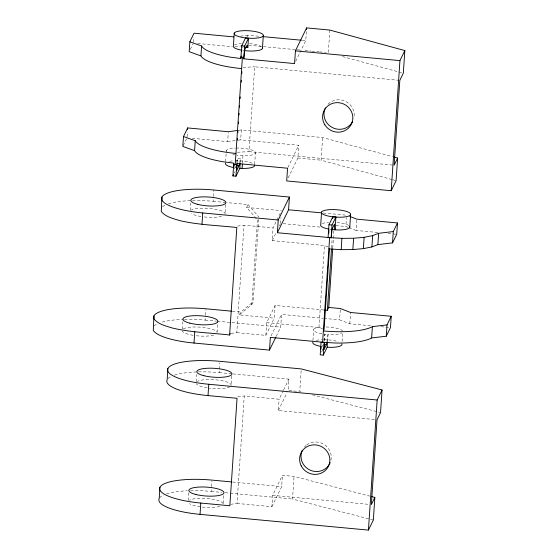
<?xml version="1.0" encoding="UTF-8"?>
<svg xmlns="http://www.w3.org/2000/svg" width="558" height="558" viewBox="0 0 558 558"><rect width="100%" height="100%" fill="white"/><g stroke="black" fill="none" stroke-linecap="round" stroke-linejoin="round"><path stroke-width="0.42" stroke-dasharray="2.79 2.09" d="M187.076 137.003L187.411 132.058M193.438 42.262L193.766 37.309M182.25 329.129L182.738 321.861M190.222 210.345L190.71 203.077M188.276 500.456L188.82 492.372M196.249 381.672L196.737 374.397M184.489 319.35A46.886 11.885 3.8 0 1 205.211 320.097L205.484 316.051M205.532 315.249L205.916 309.592M192.461 200.559A46.886 11.885 3.8 0 1 213.184 201.312L213.456 197.267M213.505 196.458L213.944 189.999M225.634 161.534L226.374 150.507M192.21 138.314L227.664 141.627L228.278 132.553M217.09 332.387L217.794 321.882M225.655 204.716L225.007 214.411A17.584 4.457 3.8 0 0 211.942 208.727A17.584 4.457 3.8 0 0 191.303 210.094M190.522 490.67A46.886 11.885 3.8 0 1 211.238 491.417L211.51 487.378M211.566 486.569L211.942 480.912M198.495 371.886A46.886 11.885 3.8 0 1 219.21 372.632L219.866 362.937M237.136 162.776L237.422 158.444L240.491 158.73L240.254 162.197M238.238 140.177L240.679 139.842L241.342 129.944L322.629 137.54L392.623 156.679M247.592 36.849L247.703 35.203L259.833 36.333M242.444 163.313L242.953 155.675A14.654 3.718 3.8 0 0 255.069 151.846A14.654 3.718 3.8 0 0 235.853 148.051M223.66 495.63L223.061 504.516A17.584 4.457 3.8 0 0 209.996 498.838A17.584 4.457 3.8 0 0 189.364 500.205M231.689 376.036L231.033 385.731A17.584 4.457 3.8 0 0 217.969 380.054A17.584 4.457 3.8 0 0 197.337 381.421M231.131 333.44L236.822 332.659L244.034 225.188L273.064 227.901L281.079 211.475M237.345 152.243L248.966 151.65L254.664 66.807L398.956 80.289M254.664 164.247L255.404 153.22M230.538 504.327L237.045 503.442L244.258 395.964L279.098 399.221L283.241 390.726M323.933 309.997L275.101 305.435L274.243 318.165L239.41 314.907L251.777 304.675L257.475 219.831M251.777 304.675L253.179 301.808L258.759 218.694M236.822 332.659L265.852 335.372L266.703 322.643L275.101 305.435M328.118 246.922L324.47 245.513L272.213 240.631L273.064 227.901M280.604 223.416L281.002 217.481M276.217 336.328L280.695 327.148L281.546 314.419L323.145 318.311M237.045 503.442L271.879 506.692L272.639 495.378L282.432 475.304L294.045 476.386L369.794 496.118M374.446 419.518L278.337 410.535L279.098 399.221M288.186 177.883L297.888 157.998L298.739 145.268L240.679 139.842M295.691 61.282L305.763 40.629L306.447 30.446M271.879 506.692L281.671 486.618L282.432 475.304M232.972 373.916L288.891 379.14L288.13 390.454L298.914 391.465M373.33 520.063L292.525 499.012L294.045 476.386M301.146 370.589L299.744 391.542L301.425 391.981M391.939 179.536L321.115 160.167L322.629 137.54M329.848 30.069L328.327 52.696L326.597 52.536M312.947 340.45L313.694 329.422M323.34 329.227L318.96 327.532L324.47 245.513M324.498 340.945L324.951 334.158L322.761 333.893M331.529 248.157L332.163 238.664M332.756 247.878L333.335 239.243M333.391 238.385L334.089 228.02M327.504 342.082L328.02 334.444L324.951 334.158L323.849 341.001M370.575 325.739L349.824 323.8L339.606 319.846L340.366 308.532M348.227 227.427L345.876 226.52L346.469 217.627M342.096 341.468L342.668 332.986M349.824 323.8L350.584 312.487M377.703 232.491L356.088 230.468L356.848 219.154M326.918 341.287L328.02 334.444L330.273 334.591A14.654 3.718 3.8 0 0 341.775 333.014M236.627 162.364L237.422 158.444M239.689 162.65L240.491 158.73M190.327 49.341L192.998 43.866M183.205 145.652L186.644 138.614M242.556 48.016L243.316 46.46M234.311 168.928L235.65 166.186M234.318 173.029L235.023 171.585M256.331 218.527L246.622 207.436L248.017 204.563L226.778 202.582M287.921 167.456L298.739 145.268M272.213 240.631L276.029 232.805M279.46 225.767L280.221 224.197M239.41 314.907L240.805 312.041L253.179 301.808M265.852 335.372L274.243 318.165M271.097 335.839L281.546 314.419M283.617 389.951L288.891 379.14M278.337 410.535L287 392.769M322.294 346.476L323.298 344.425M321.631 351.945L323.04 349.057M240.379 36.2L247.703 35.203M234.841 46.774L240.533 45.993M238.901 130.279L241.342 129.944M227.664 141.627L237.422 140.288M237.527 226.081L244.034 225.188M237.75 396.857L244.258 395.964M243.044 67.399L254.664 66.807M242.953 155.675L236.92 155.166M302.296 40.302L305.763 40.629M248.763 45.261L296.326 49.704M297.191 49.788L301.515 50.192M304.975 50.513L311.029 51.078M311.894 51.162L318.813 51.81M319.678 51.887L325.733 52.452M197.706 43.489L232.295 46.719M248.966 151.65L394.129 165.217M297.888 157.998L321.115 160.167M213.184 201.312L225.927 202.498M323.235 213.016L346.63 215.207M246.622 207.436L281.462 210.687M335.923 225.585L345.876 226.52M283.178 223.653L320.013 227.099M388.082 233.46L396.731 234.269M324.01 318.388L339.606 319.846M232.309 311.245L240.805 312.041M380.954 326.709L389.603 327.518M266.703 322.643L318.96 327.532M205.211 320.097L216.49 321.15M217.355 321.227L280.695 327.148M322.496 349.357L324.024 349.503M219.21 372.632L232.114 373.839M232.644 482.035L281.671 486.618M272.639 495.378L368.747 504.362M211.238 491.417L221.617 492.386M225.076 492.707L229.401 493.112M230.266 493.195L292.525 499.012M235.323 167.791L236.787 167.972M329.785 229.247L331.975 229.519M312.368 394.827L379.698 412.369M342.493 56.567L403.315 73.203M392.769 179.76L396.103 180.673M349.015 227.734L356.088 230.468M248.017 204.563L258.87 216.964M159.546 497.959A46.886 11.885 3.8 0 1 163.452 495.092M166.465 493.921A46.886 11.885 3.8 0 1 187.265 490.782M168 378.589A46.886 11.885 3.8 0 1 171.425 376.308M174.438 375.136A46.886 11.885 3.8 0 1 197.665 371.907M219.678 506.448A17.584 4.457 3.8 0 1 189.511 503.63M304.424 447.063A15.24 14.661 26 0 1 306.063 445.437M306.67 444.956A15.24 14.661 26 0 1 324.763 444.879A15.24 14.661 26 0 1 330.496 461.815M229.896 386.792A17.584 4.457 3.8 0 1 209.264 388.159M207.081 387.838A17.584 4.457 3.8 0 1 196.249 383.646M221.624 216.344A17.584 4.457 3.8 0 1 202.491 216.734M201.047 216.518A17.584 4.457 3.8 0 1 191.45 213.526M162.587 206.697A46.886 11.885 3.8 0 1 165.391 204.988M168.411 203.809A46.886 11.885 3.8 0 1 191.638 200.587M154.001 326.053A46.886 11.885 3.8 0 1 157.419 323.773M162.183 322.071A46.886 11.885 3.8 0 1 183.666 319.371M213.651 335.128A17.584 4.457 3.8 0 1 195.258 335.623M193.075 335.302A17.584 4.457 3.8 0 1 182.243 331.11M183.331 328.885A17.584 4.457 3.8 0 1 201.71 327.267A17.584 4.457 3.8 0 1 216.985 332.024M322.189 223.632A14.654 3.718 3.8 0 1 328.62 222.398M336.976 222.551A14.654 3.718 3.8 0 1 348.673 225.516M321.889 333.74A14.654 3.718 3.8 0 1 313.589 329.778A14.654 3.718 3.8 0 1 322.461 326.995M326.137 326.967A14.654 3.718 3.8 0 1 342.682 331.159M316.253 340.387A14.654 3.718 3.8 0 1 321.61 339.724M323.786 339.676A14.654 3.718 3.8 0 1 338.239 341.705M235.441 154.971A14.654 3.718 3.8 0 1 232.114 154.287M226.415 151.476A14.654 3.718 3.8 0 1 235.148 148.079M229.582 161.332A14.654 3.718 3.8 0 1 234.29 160.802M235.002 160.781A14.654 3.718 3.8 0 1 253.478 163.968M327.999 104.179A15.24 14.661 26 0 1 346.162 101.689A15.24 14.661 26 0 1 353.856 118.254M234.346 44.982A14.654 3.718 3.8 0 1 241.307 43.482M249.663 43.629A14.654 3.718 3.8 0 1 261.36 46.6"/><path stroke-width="0.84" d="M341.238 249.656L341.866 238.343L353.612 238.245L364.116 237.317L372.66 235.629L378.652 233.3L393.292 231.563L397.491 222.956L356.848 219.154L349.775 216.42M231.458 311.162L205.972 308.783A46.886 11.885 3.8 0 0 153.924 315.912L153.297 330.343A46.886 11.885 3.8 0 0 194.017 343.044L269.5 350.096L275.84 337.095M349.706 226.52A14.654 3.718 3.8 0 1 337.297 229.952L335.044 229.805L334.458 224.135L332.122 228.926L331.166 237.75L277.375 232.728L288.57 209.78L289.421 197.051L213.944 189.999A46.886 11.885 3.8 0 0 161.897 197.127L161.269 211.559C165.782 217.013 173.099 218.478 179.516 220.549C198.299 224.993 217.718 225.341 236.829 227.511L229.617 334.988C210.506 332.819 191.087 332.47 172.303 328.02C165.886 325.949 158.57 324.484 154.057 319.03L153.924 315.912M231.786 481.952L211.998 480.103A46.886 11.885 3.8 0 0 159.951 487.239L159.19 498.552A46.886 11.885 3.8 0 0 200.05 514.364L368.433 530.1L373.33 520.063L374.843 497.436L371.482 496.557M374.843 497.436L371.349 504.606L377.041 419.762L380.542 412.585L382.056 389.965L301.257 368.915L219.971 361.319A46.886 11.885 3.8 0 0 167.923 368.447L167.163 379.761A46.886 11.885 3.8 0 0 208.022 395.58L237.052 398.293L229.84 505.764L200.803 503.051A46.886 11.885 3.8 0 1 159.951 487.239M238.092 130.391L228.334 131.73L187.683 127.928L183.491 136.536L182.829 146.433L194.575 150.639A46.886 11.885 3.8 0 0 223.458 161.82L233.788 163.145L232.909 175.916L235.971 176.202L239.849 168.258L240.198 163.062M233.823 36.905L194.044 33.187L189.846 41.794L189.183 51.692L200.929 55.891A46.886 11.885 3.8 0 0 241.649 68.592M187.579 129.582L187.683 127.928M194.575 150.639L195.237 140.742L183.491 136.536M200.929 55.891L201.598 45.993L189.846 41.794M194.017 343.044L194.777 331.731M201.989 224.26L202.749 212.947A46.886 11.885 3.8 0 1 162.029 200.245L161.897 197.127M200.05 514.364L200.803 503.051M208.022 395.58L208.776 384.267A46.886 11.885 3.8 0 1 167.923 368.447M234.248 33.131L233.397 45.861A14.654 3.718 3.8 0 0 241.593 50.178M201.598 45.993A46.886 11.885 3.8 0 0 230.482 57.174L240.854 58.506L241.684 45.826L245.534 37.937L248.47 38.209L247.85 47.444L244.913 47.172M233.858 167.107L234.074 163.926M241.356 56.072L240.854 58.506M241.684 51.203L241.795 49.578M235.197 164.749L233.669 164.603L235.197 164.749L242.409 57.279L240.923 57.139L242.409 57.279M237.331 140.17L237.443 138.44M237.854 132.379L237.966 130.642M238.433 123.716L238.552 121.986M239.012 115.06L239.131 113.33M239.535 107.269L239.654 105.539M240.121 98.613L240.233 96.876M241.223 82.159L241.342 80.429M241.802 73.503L241.921 71.773M394.29 157.14L397.624 158.047L394.129 165.217L399.821 80.373L403.315 73.203L404.836 50.576L329.848 30.069L306.621 27.9L295.426 50.848L294.575 63.577L243.769 58.827L244.62 46.098L248.47 38.209M235.971 176.202L236.829 163.48L287.551 168.216L286.693 180.945L391.207 190.71L396.103 180.673L397.624 158.047M237.192 163.417L236.711 170.581L239.047 165.789L239.528 163.438M239.849 168.258L242.102 168.404L242.388 164.164M262.427 48.574L263.278 35.845A14.654 3.718 3.8 0 0 243.023 30.704A14.654 3.718 3.8 0 0 239.996 36.919A14.654 3.718 3.8 0 0 263.278 35.845M269.5 350.096L270.351 337.367L324.163 342.347L323.284 355.125L320.222 354.839L321.073 342.11M277.375 232.728L278.233 219.998L289.421 197.051M306.502 29.595L306.621 27.9M321.568 212.054L320.717 224.776A14.654 3.718 3.8 0 0 328.913 229.094M328.097 237.464L328.955 224.741L332.833 216.79L338.155 217.222A14.654 3.718 3.8 0 0 348.98 212.465A14.654 3.718 3.8 0 0 325.195 210.24A14.654 3.718 3.8 0 0 330.636 216.518L335.895 217.076L335.044 229.805L331.975 229.519M320.962 349.21L321.122 346.825M328.732 233.418L328.948 230.231M329.513 248.352L324.072 329.506L323.368 330.943A46.886 11.885 3.8 0 0 372.388 326.632L387.029 324.896L391.228 316.288L350.584 312.487L340.366 308.532L328.753 307.451L327.358 310.318L324.784 310.081M331.166 237.75L332.017 225.027L335.895 217.076M332.714 218.485L332.833 216.79M324.505 342.333L324.024 349.503L326.36 344.711L326.779 342.145M327.358 310.318L331.473 249.021M328.753 307.451L332.694 248.742M323.284 355.125L327.162 347.174L327.504 342.082M349.747 227.49L350.598 214.767M328.871 248.924L341.084 249.656L352.851 249.559L353.612 238.245M352.851 249.559L363.363 248.631L364.116 237.317M363.363 248.631L371.9 246.943L372.66 235.629M341.866 238.343L329.632 237.61L322.608 342.256L334.821 342.989A46.886 11.885 3.8 0 0 371.628 337.946L372.388 326.632M371.9 246.943L377.892 244.613L378.652 233.3M368.433 530.1L377.159 400.002L382.056 389.965M391.207 190.71L399.94 60.613L404.836 50.576M371.628 337.946L386.269 336.209L387.029 324.896M377.892 244.613L392.532 242.876L393.292 231.563M391.228 316.288L390.467 327.602L386.269 336.209M397.491 222.956L396.731 234.269L392.532 242.876M243.769 58.827L244.732 49.857L247.02 45.17L247.85 47.444M232.909 175.916L233.614 174.473M229.617 334.988L230.314 333.551M327.162 347.174L329.422 347.32A14.654 3.718 3.8 0 0 341.824 343.888M263.299 36.661L301.432 40.225M241.684 45.826L244.62 46.098M295.426 50.848L399.94 60.613M236.752 165.58L239.047 165.789M288.57 209.78L321.499 212.856M202.749 212.947L278.233 219.998M328.955 224.741L332.017 225.027M324.065 344.495L326.36 344.711M208.776 384.267L377.159 400.002M330.231 462.533A15.24 14.661 26 0 1 310.276 470.199A15.24 14.661 26 0 1 302.338 450.278M321.031 346.469A14.654 3.718 3.8 0 1 312.836 342.152M352.482 121.825A15.24 14.661 26 0 1 332.394 127.58A15.24 14.661 26 0 1 325.37 107.931M235.957 153.436A46.886 11.885 3.8 0 1 195.237 140.742M262.386 47.597A14.654 3.718 3.8 0 1 243.909 50.548M254.511 164.973A14.654 3.718 3.8 0 1 242.102 168.404M233.718 167.546A14.654 3.718 3.8 0 1 225.516 163.229M301.222 465.86A15.24 14.661 26 0 0 327.379 468.106A15.24 14.661 26 0 0 315.598 444.907A15.24 14.661 26 0 0 301.222 465.86M195.879 494.493A17.584 4.457 3.8 0 0 223.821 493.202A17.584 4.457 3.8 0 0 199.513 487.036A17.584 4.457 3.8 0 0 195.879 494.493M203.851 375.701A17.584 4.457 3.8 0 0 231.793 374.418A17.584 4.457 3.8 0 0 207.485 368.252A17.584 4.457 3.8 0 0 203.851 375.701M197.818 204.381A17.584 4.457 3.8 0 0 225.767 203.098A17.584 4.457 3.8 0 0 201.452 196.932A17.584 4.457 3.8 0 0 197.818 204.381M189.846 323.166A17.584 4.457 3.8 0 0 217.794 321.882A17.584 4.457 3.8 0 0 193.48 315.716A17.584 4.457 3.8 0 0 189.846 323.166M324.896 124.894A15.24 14.661 26 0 0 351.08 124.699A15.24 14.661 26 0 0 337.123 102.637A15.24 14.661 26 0 0 324.896 124.894"/></g></svg>
